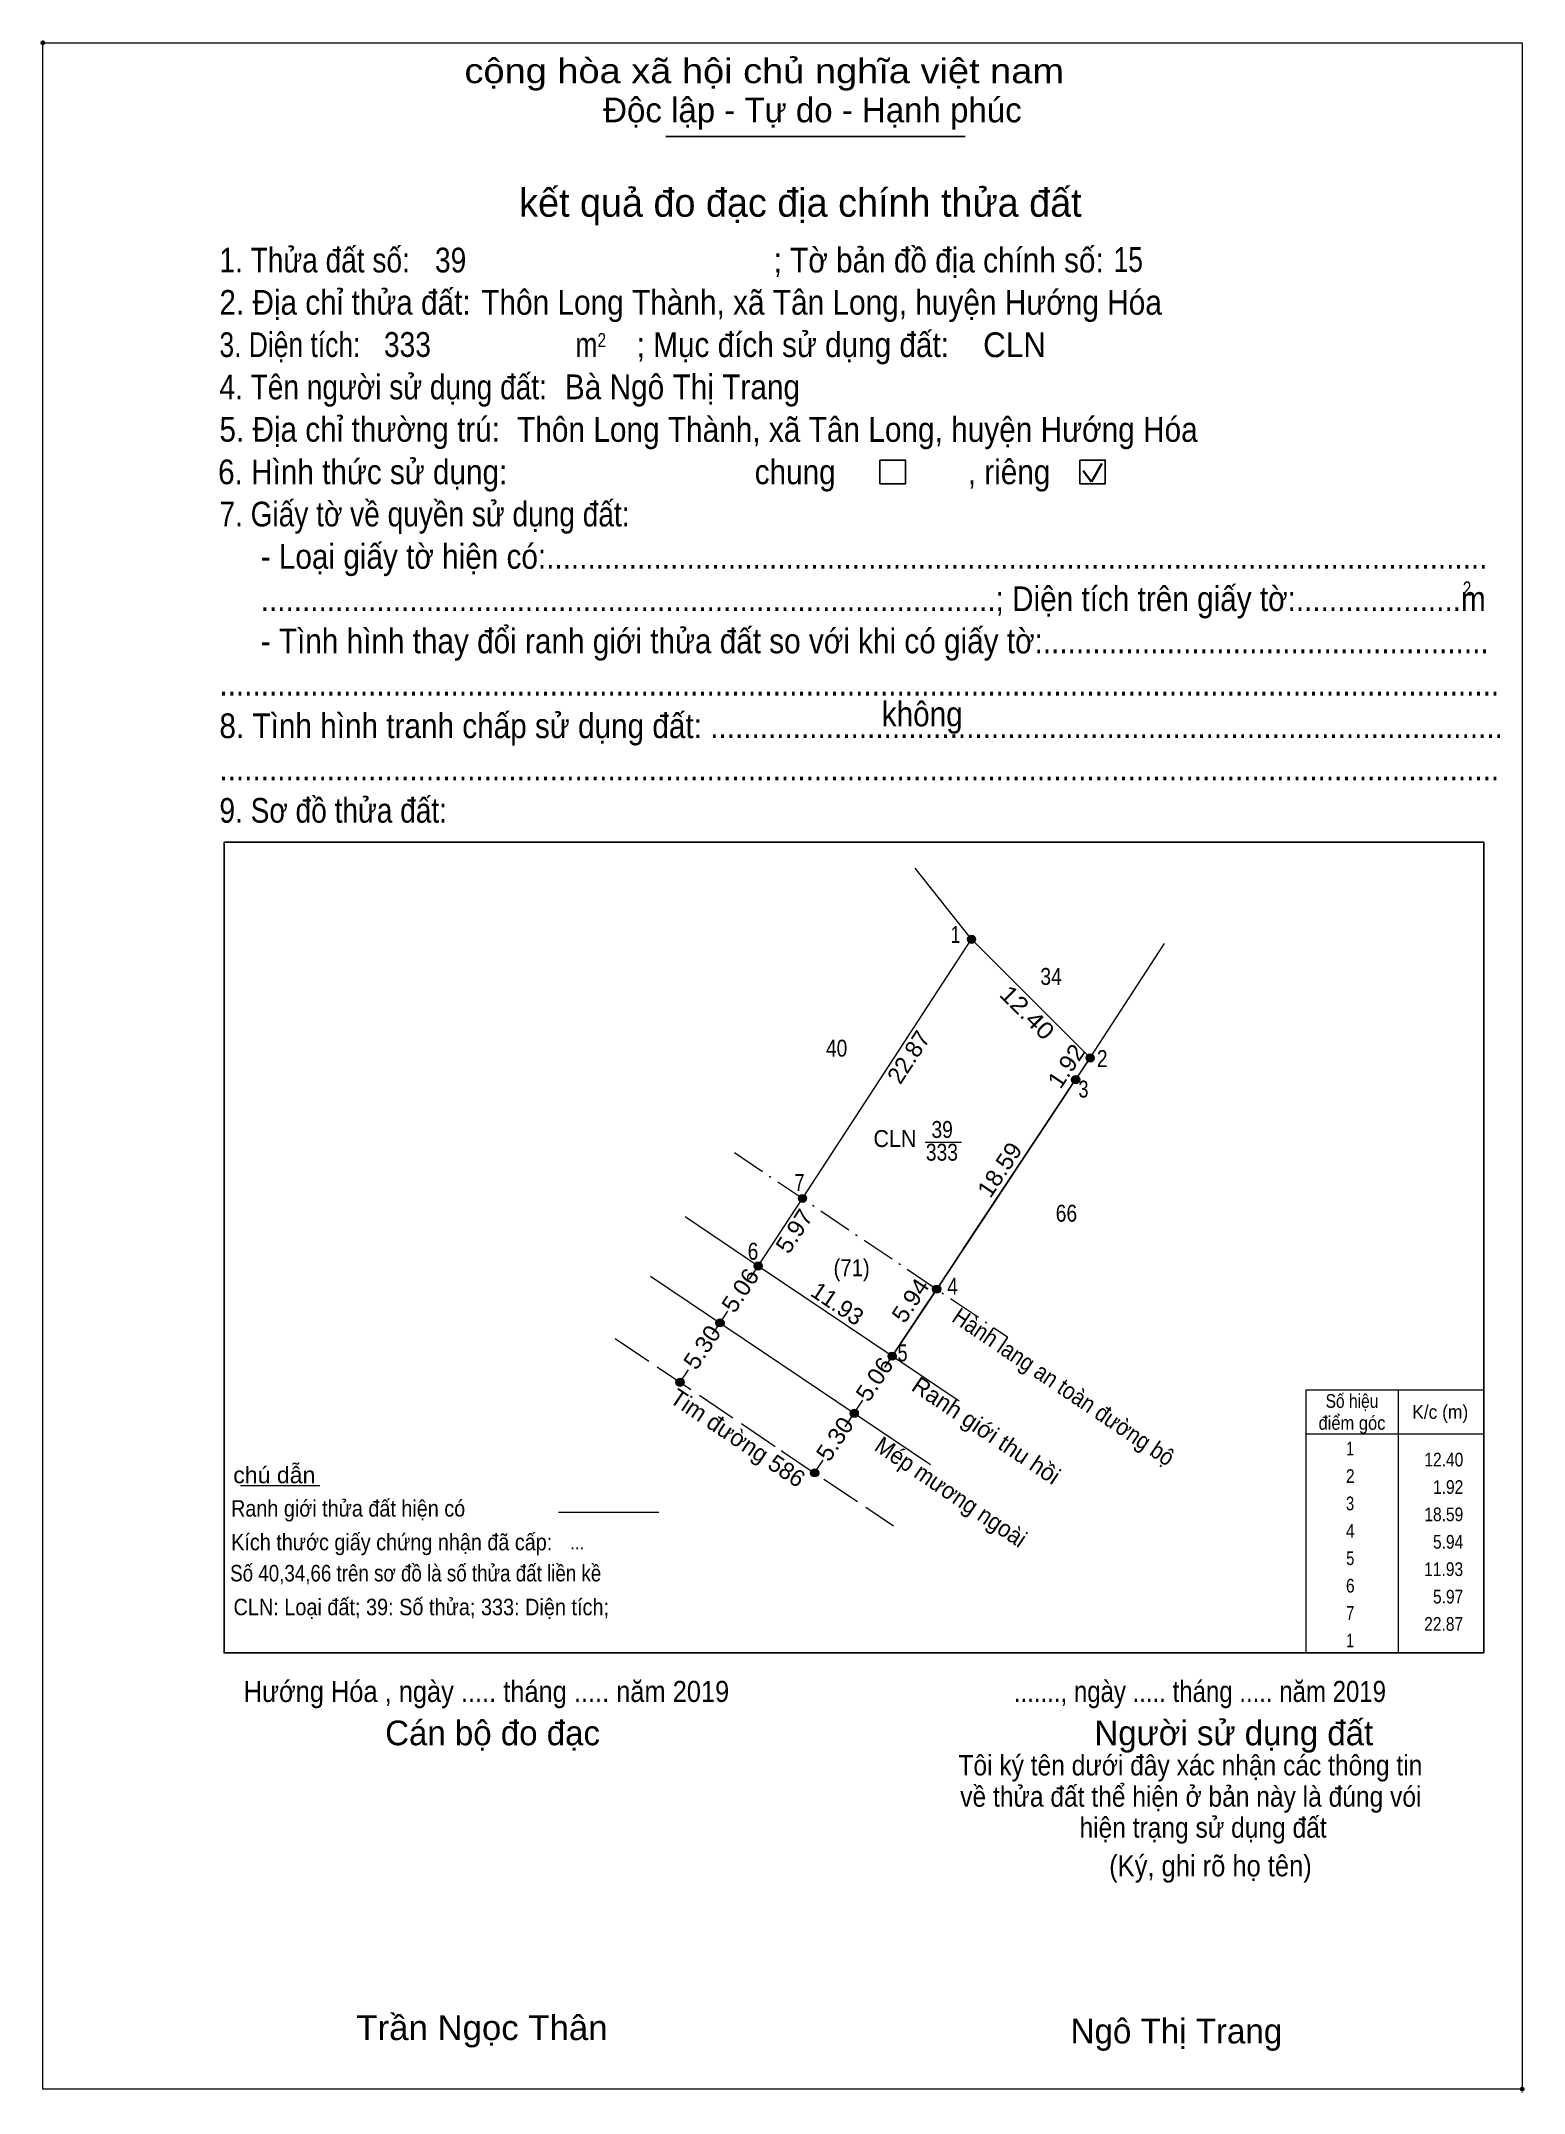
# Model space of a CAD drawing. Header units: metres. Extents: x 543314 to 543714, y 1834882 to 1835034.
# Drawn here: x 543313.5 to 543423.1, y 1834882.4 to 1835034.1 of the extents above.
import ezdxf
from ezdxf.enums import TextEntityAlignment as Align

# ---------------------------------------------------------------- set-up
doc = ezdxf.new("R2010")
doc.units = ezdxf.units.M
doc.header["$LTSCALE"] = 0.5
doc.header["$PDMODE"] = 32
doc.header["$PDSIZE"] = 0.25
doc.linetypes.add('DOT_DASHED', pattern=[7.7, 5, -1.2, 0.3, -1.2])
doc.linetypes.add('LONG_DASHED', pattern=[7.5, 6, -1.5])
for name, color, linetype, lineweight in [('1', 7, 'Continuous', 13), ('10', 7, 'Continuous', 13), ('17', 7, 'Continuous', 13), ('2', 7, 'Continuous', 25), ('4', 7, 'Continuous', 13), ('6', 7, 'Continuous', 13), ('63', 7, 'Continuous', 13)]:
    doc.layers.add(name, color=color, linetype=linetype, lineweight=lineweight)

msp = doc.modelspace()

# ---------------------------------------------------------------- hatches: boundary and pattern name
at = {"layer": '63'}
for points in [[(543382.6197, 1834967.659, 1), (543382.0197, 1834967.659, 1)], [(543391.3797, 1834958.889, 1), (543390.7797, 1834958.889, 1)], [(543390.3097, 1834957.289, 1), (543389.7097, 1834957.289, 1)], [(543370.1197, 1834948.509, 1), (543369.5197, 1834948.509, 1)], [(543366.8497, 1834943.509, 1), (543366.2497, 1834943.509, 1)], [(543380.0397, 1834941.799, 1), (543379.4397, 1834941.799, 1)], [(543364.0297, 1834939.309, 1), (543363.4297, 1834939.309, 1)], [(543376.7497, 1834936.849, 1), (543376.1497, 1834936.849, 1)], [(543361.0697, 1834934.919, 1), (543360.4697, 1834934.919, 1)], [(543373.9497, 1834932.629, 1), (543373.3497, 1834932.629, 1)], [(543371.0197, 1834928.219, 1), (543370.4197, 1834928.219, 1)]]:
    msp.add_hatch(color=256, dxfattribs=at).paths.add_polyline_path(points)

# ---------------------------------------------------------------- linework, layer by layer
at = {"layer": '1'}
for p, q in [((543382.32, 1834967.66), (543378.15, 1834972.91)), ((543382.32, 1834967.66), (543391.08, 1834958.89)), ((543366.55, 1834943.51), (543369.82, 1834948.51)), ((543366.55, 1834943.51), (543361.15, 1834947.14))]:
    msp.add_line(p, q, dxfattribs=at)
msp.add_lwpolyline([(543382.32, 1834967.66), (543391.08, 1834958.89), (543390.01, 1834957.29), (543379.74, 1834941.8), (543376.45, 1834936.85), (543366.55, 1834943.51), (543369.82, 1834948.51)], close=True, dxfattribs=at)
msp.add_lwpolyline([(543381.39, 1834933.53), (543376.45, 1834936.85), (543366.55, 1834943.51)], dxfattribs=at)
at = {"layer": '10'}
for q in [(543378.15, 1834972.91), (543391.08, 1834958.89)]:
    msp.add_line((543382.32, 1834967.66), q, dxfattribs=at)
msp.add_lwpolyline([(543366.55, 1834943.51), (543369.82, 1834948.51), (543382.32, 1834967.66)], dxfattribs=at)
at = {"layer": '17'}
msp.add_line((543328.29, 1834927.29), (543334.16, 1834927.29), dxfattribs=at)
at = {"layer": '2'}
for p, q in [((543359.72, 1835027), (543381.84, 1835027)), ((543327.07, 1834974.84), (543420.17, 1834974.84)), ((543420.17, 1834974.84), (543420.17, 1834914.91))]:
    msp.add_line(p, q, dxfattribs=at)
at = {"layer": '2', "lineweight": 35}
for p, q in [((543391.19, 1835001.47), (543391.95, 1835002.82)), ((543390.57, 1835002.28), (543391.19, 1835001.47))]:
    msp.add_line(p, q, dxfattribs=at)
at = {"layer": '2', "lineweight": 13}
msp.add_lwpolyline([(543313.67, 1835033.93), (543423.02, 1835033.93), (543423.02, 1834882.68), (543313.67, 1834882.68)], close=True, dxfattribs=at)
at = {"layer": '2'}
for points in [[(543375.55, 1835003.08), (543377.43, 1835003.08), (543377.43, 1835001.33), (543375.55, 1835001.33)], [(543390.32, 1835003.08), (543392.2, 1835003.08), (543392.2, 1835001.33), (543390.32, 1835001.33)]]:
    msp.add_lwpolyline(points, close=True, dxfattribs=at)
msp.add_lwpolyline([(543420.17, 1834914.91), (543327.07, 1834914.91), (543327.07, 1834974.84)], dxfattribs=at)
for p in [(543313.67, 1835033.93), (543423.02, 1834882.68)]:
    msp.add_point(p, dxfattribs=at)
at = {"layer": '4'}
for p, q in [((543391.08, 1834958.89), (543396.59, 1834967.35)), ((543390.02, 1834957.29), (543391.08, 1834958.89)), ((543381.72, 1834944.8), (543390.01, 1834957.29)), ((543379.74, 1834941.8), (543381.73, 1834944.79)), ((543358.6, 1834942.77), (543379.28, 1834928.83))]:
    msp.add_line(p, q, dxfattribs=at)
at = {"layer": '4', "linetype": 'DOT_DASHED'}
msp.add_line((543364.8, 1834951.9), (543385, 1834938.25), dxfattribs=at)
at = {"layer": '4', "linetype": 'LONG_DASHED'}
msp.add_line((543368.28, 1834929.86), (543376.56, 1834924.3), dxfattribs=at)
at = {"layer": '4'}
msp.add_lwpolyline([(543376.45, 1834936.85), (543378.97, 1834940.65), (543379.74, 1834941.8)], dxfattribs=at)
at = {"layer": '4', "linetype": 'LONG_DASHED'}
msp.add_lwpolyline([(543355.98, 1834938.15), (543368.26, 1834929.87), (543368.28, 1834929.86)], dxfattribs=at)
at = {"layer": '6'}
msp.add_line((543351.8, 1834925.31), (543359.21, 1834925.31), dxfattribs=at)
at = {"layer": '63'}
for p, q in [((543378.9, 1834952.67), (543381.57, 1834952.67)), ((543365.9, 1834942.54), (543366.55, 1834943.51)), ((543363.17, 1834938.48), (543363.73, 1834939.31)), ((543363.73, 1834939.31), (543364.31, 1834940.17)), ((543360.77, 1834934.92), (543361.4, 1834935.85)), ((543375.9, 1834936.02), (543376.45, 1834936.85)), ((543407.05, 1834914.91), (543407.05, 1834934.35)), ((543413.86, 1834934.35), (543413.86, 1834914.91)), ((543413.86, 1834934.35), (543413.86, 1834914.91)), ((543420.17, 1834934.35), (543420.17, 1834914.91)), ((543373.65, 1834932.63), (543374.29, 1834933.6)), ((543372.98, 1834931.62), (543373.65, 1834932.63)), ((543370.72, 1834928.22), (543371.34, 1834929.16))]:
    msp.add_line(p, q, dxfattribs=at)
for points in [[(543407.05, 1834934.35), (543413.86, 1834934.35), (543420.17, 1834934.35)], [(543407.05, 1834931.11), (543413.86, 1834931.11), (543420.17, 1834931.11)], [(543420.17, 1834914.91), (543413.86, 1834914.91), (543407.05, 1834914.91)]]:
    msp.add_lwpolyline(points, dxfattribs=at)
for centre in [(543382.3197, 1834967.659), (543391.0797, 1834958.889), (543390.0097, 1834957.289), (543369.8197, 1834948.509), (543366.5497, 1834943.509), (543379.7397, 1834941.799), (543363.7297, 1834939.309), (543376.4497, 1834936.849), (543360.7697, 1834934.919), (543373.6497, 1834932.629), (543370.7197, 1834928.219)]:
    msp.add_circle(centre, 0.3, dxfattribs=at)

# ---------------------------------------------------------------- texts
at = {"layer": '1', "width": 0.85}
msp.add_text('333', height=1.25, dxfattribs=at).set_placement((543380.125, 1834951.3), align=Align.CENTER)
at = {"layer": '2'}
for s, height, width, p in [('cộng hòa xã hội chủ nghĩa việt nam', 1.825, 1.15, (543344.84, 1835030.94)), ('1. Thửa đất số:', 1.825, 0.85, (543326.73, 1835016.95)), ('39', 1.83, 0.85, (543342.66, 1835016.95)), ('; Tờ bản đồ địa chính số:', 1.825, 0.9, (543367.69, 1835016.95)), ('15', 1.83, 0.8, (543392.81, 1835016.99)), ('2. Địa chỉ thửa đất:', 1.825, 0.9, (543326.73, 1835013.83)), ('Thôn Long Thành, xã Tân Long, huyện Hướng Hóa', 1.83, 0.9, (543346.08, 1835013.83)), ('3. Diện tích:', 1.825, 0.8, (543326.73, 1835010.7)), ('333', 1.83, 0.85, (543338.89, 1835010.71)), ('m', 1.825, 0.8, (543353.04, 1835010.7)), ('2', 1.043, 0.8, (543354.68, 1835011.43)), ('; Mục đích sử dụng đất:', 1.825, 0.9, (543357.57, 1835010.7)), ('CLN', 1.83, 0.95, (543383.17, 1835010.69)), ('4. Tên người sử dụng đất:', 1.825, 0.85, (543326.73, 1835007.57)), ('Bà Ngô Thị Trang', 1.83, 0.9, (543352.26, 1835007.58)), ('5. Địa chỉ thường trú:', 1.825, 0.9, (543326.73, 1835004.44)), ('Thôn Long Thành, xã Tân Long, huyện Hướng Hóa', 1.83, 0.9, (543348.73, 1835004.43)), ('6. Hình thức sử dụng:', 1.825, 0.9, (543326.63, 1835001.3)), ('chung                , riêng', 1.825, 0.9, (543366.29, 1835001.3)), ('7. Giấy tờ về quyền sử dụng đất:', 1.825, 0.85, (543326.73, 1834998.18)), ('     - Loại giấy tờ hiện có:..................................................................................................................', 1.825, 0.9, (543326.73, 1834995.05)), ('     .........................................................................................; Diện tích trên giấy tờ:....................m', 1.825, 0.9, (543326.73, 1834991.92)), ('2', 1.043, 0.8, (543418.63, 1834993.07)), ('     - Tình hình thay đổi ranh giới thửa đất so với khi có giấy tờ:......................................................', 1.825, 0.9, (543326.73, 1834988.8)), ('...........................................................................................................................................................', 1.825, 0.9, (543326.73, 1834985.67)), ('8. Tình hình tranh chấp sử dụng đất: ................................................................................................', 1.825, 0.9, (543326.73, 1834982.53)), ('không', 1.825, 0.9, (543375.68, 1834983.4)), ('...........................................................................................................................................................', 1.825, 0.9, (543326.73, 1834979.4)), ('9. Sơ đồ thửa đất:', 1.825, 0.85, (543326.73, 1834976.28)), ('Hướng Hóa , ngày ..... tháng ..... năm 2019', 1.56, 0.9, (543328.52, 1834911.29)), ('......., ngày ..... tháng ..... năm 2019', 1.56, 0.85, (543385.45, 1834911.29)), ('(Ký, ghi rõ họ tên)', 1.565, 0.9, (543392.49, 1834898.4)), ('Trần Ngọc Thân', 1.83, 1.05, (543336.85, 1834886.3))]:
    msp.add_text(s, height=height, dxfattribs=dict(at, width=width)).set_placement(p)
for s, height, p in [('Độc lập - Tự do - Hạnh phúc', 1.825, (543355.09, 1835028.05)), ('Cán bộ đo đạc', 1.825, (543338.98, 1834908.09)), ('Người sử dụng đất', 1.825, (543391.4, 1834908.09)), ('Ngô Thị Trang', 1.83, (543389.64, 1834886.05))]:
    msp.add_text(s, height=height, dxfattribs=at).set_placement(p)
for s, height, p in [('kết quả đo đạc địa chính thửa đất', 2.086, (543369.67, 1835021.07)), ('.', 0.5216, (543423.006, 1834882.39))]:
    msp.add_text(s, height=height, dxfattribs=at).set_placement(p, align=Align.CENTER)
at = {"layer": '2', "width": 0.9}
for s, height, p in [('...', 1.01, (543353.17, 1834922.57)), ('Tôi ký tên dưới đây xác nhận các thông tin', 1.508, (543398.49, 1834905.86)), ('về thửa đất thể hiện ở bản này là đúng vói', 1.508, (543398.525, 1834903.55)), ('hiện trạng sử dụng đất', 1.508, (543399.43, 1834901.26))]:
    msp.add_text(s, height=height, dxfattribs=at).set_placement(p, align=Align.CENTER)
at = {"layer": '4'}
for s, width, p in [('34', 0.85, (543388.195, 1834964.29)), ('40', 0.85, (543372.345, 1834958.99)), ('39', 0.85, (543380.145, 1834952.98)), ('CLN', 0.95, (543376.655, 1834952.31)), ('66', 0.85, (543389.33, 1834946.79)), ('(71)', 0.9, (543373.455, 1834942.76))]:
    msp.add_text(s, height=1.25, dxfattribs=dict(at, width=width)).set_placement(p, align=Align.CENTER)
for s, rotation, width, p in [('5.06', 56.402, 1.05, (543365.7426, 1834941.3692)), ('Hành lang an toàn đường bộ', 325.938, 0.9, (543388.77, 1834934.0682)), ('5.30', 56.375, 1.05, (543362.9268, 1834937.1639)), ('5.06', 56.402, 1.05, (543375.6626, 1834934.7992)), ('5.30', 56.375, 1.05, (543372.7368, 1834930.3839)), ('Mép mương ngoài', 325.948, 0.95, (543380.445, 1834926.2982))]:
    msp.add_text(s, height=1.25, rotation=rotation, dxfattribs=dict(at, width=width)).set_placement(p, align=Align.CENTER)
for s, rotation, p in [('Tim đường 586', 326.134, (543364.6918, 1834930.2855)), ('Ranh giới thu hồi', 326.08, (543383.0562, 1834930.8363))]:
    msp.add_text(s, height=1.25, rotation=rotation, dxfattribs=at).set_placement(p, align=Align.CENTER)
at = {"layer": '6'}
for s, height, width, p in [('chú dẫn', 1.215, 1.05, (543327.75, 1834927.46)), ('Ranh giới thửa đất hiện có ', 1.215, 0.9, (543327.59, 1834924.99)), ('Kích thước giấy chứng nhận đã cấp:', 1.215, 0.9, (543327.6, 1834922.5)), ('Số 40,34,66 trên sơ đồ là số thửa đất liền kề', 1.22, 0.85, (543327.52, 1834920.2)), ('CLN: Loại đất; 39: Số thửa; 333: Diện tích;', 1.22, 0.9, (543327.77, 1834917.7))]:
    msp.add_text(s, height=height, dxfattribs=dict(at, width=width)).set_placement(p)
at = {"layer": '63'}
for s, height, width, p in [(' 1', 1.25, 0.75, (543381.48, 1834967.4)), (' 2', 1.25, 0.85, (543392.37, 1834958.22)), (' 3', 1.25, 0.8, (543390.96, 1834955.97)), (' 7', 1.25, 0.8, (543369.97, 1834949.06)), (' 6', 1.25, 0.85, (543366.56, 1834943.98)), (' 4', 1.25, 0.85, (543381.31, 1834941.39)), (' 5', 1.25, 0.8, (543377.59, 1834936.47)), ('12.40', 1.012, 0.85, (543418.66, 1834928.7)), ('1.92', 1.012, 0.85, (543418.66, 1834926.67)), ('18.59', 1.012, 0.85, (543418.66, 1834924.65)), ('5.94', 1.012, 0.85, (543418.66, 1834922.62)), ('11.93', 1.012, 0.85, (543418.65, 1834920.6)), ('5.97', 1.012, 0.85, (543418.66, 1834918.57)), ('22.87', 1.012, 0.85, (543418.65, 1834916.55))]:
    msp.add_text(s, height=height, dxfattribs=dict(at, width=width)).set_placement(p, align=Align.RIGHT)
for s, rotation, width, p in [('12.40', 314.967, 1.15, (543385.9914, 1834961.8066)), ('1.92', 56.227, 1.05, (543389.8382, 1834957.9476)), ('18.59', 56.455, 1.05, (543384.9164, 1834950.2797)), ('5.97', 56.815, 1.05, (543369.7396, 1834945.7479)), ('5.94', 56.39, 1.05, (543378.3163, 1834940.6241))]:
    msp.add_text(s, height=1.25, rotation=rotation, dxfattribs=dict(at, width=width)).set_placement(p, align=Align.CENTER)
for s, rotation, p in [('22.87', 56.866, (543378.1933, 1834958.6134)), ('11.93', 326.07, (543372.0561, 1834940.2115))]:
    msp.add_text(s, height=1.25, rotation=rotation, dxfattribs=at).set_placement(p, align=Align.CENTER)
for s, width, p in [('Số hiệu', 0.85, (543410.435, 1834933.03)), ('K/c (m)', 0.95, (543416.955, 1834932.22)), ('điểm góc', 0.9, (543410.435, 1834931.41)), (' 1', 0.75, (543410.15, 1834929.51)), (' 2', 0.85, (543410.15, 1834927.48)), (' 3', 0.8, (543410.145, 1834925.46)), (' 4', 0.85, (543410.155, 1834923.43)), (' 5', 0.8, (543410.155, 1834921.41)), (' 6', 0.85, (543410.15, 1834919.38)), (' 7', 0.8, (543410.155, 1834917.36)), (' 1', 0.75, (543410.15, 1834915.33))]:
    msp.add_text(s, height=1.012, dxfattribs=dict(at, width=width)).set_placement(p, align=Align.CENTER)

doc.saveas('drawing.dxf')
